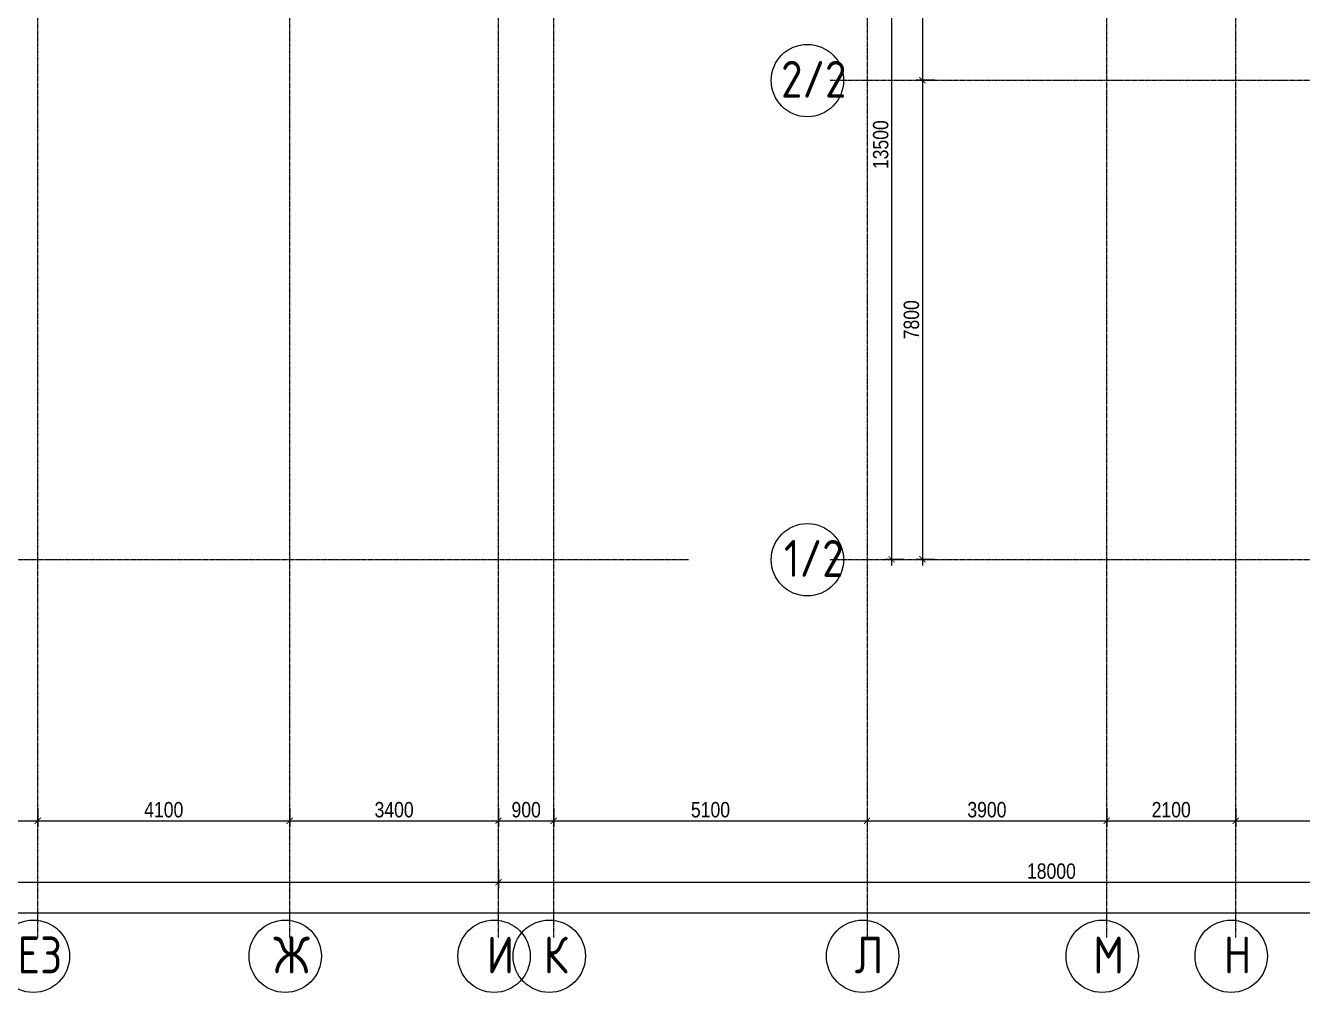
# Model space of a CAD drawing. Header units: millimetres. Extents: x -231292 to 573618, y -153144 to 564035.
# Drawn here: x 28783 to 49570, y 6179 to 21919 of the extents above; entities that cross this region are included whole.
import ezdxf
from ezdxf.enums import TextEntityAlignment as Align

# ---------------------------------------------------------------- set-up
doc = ezdxf.new("R2010")
doc.units = ezdxf.units.MM
doc.linetypes.add('CENTER2', pattern=[28.575, 19.05, -3.175, 3.175, -3.175])
doc.layers.get('0').update_dxf_attribs({"color": 250})
doc.layers.get('Defpoints').update_dxf_attribs({"color": 250})
doc.layers.add('РД_Оси_100', color=250, linetype='Continuous', lineweight=0)
doc.layers.add('РД_Оси_размер', color=250, linetype='Continuous', lineweight=0)
doc.styles.add('style1', font='ARIALN.TTF')
doc.styles.add('ккк', font='isocpeur.ttf', dxfattribs={"width": 0.85, "oblique": 15})
doc.dimstyles.new('Dim100_ареал', dxfattribs={"dimscale": 100, "dimtxt": 2.5, "dimasz": 1, "dimexe": 1, "dimexo": 1, "dimgap": 0.5, "dimtad": 1, "dimzin": 12, "dimdsep": 46, "dimtxsty": 'style1', "dimblk": 'ARCHTICK', "dimcen": 1, "dimdle": 1, "dimclrd": 256, "dimclre": 256, "dimaunit": 1, "dimadec": 0, "dimazin": 3, "dimtfac": 1, "dimtmove": 1, "dimatfit": 3, "dimldrblk": 'OPEN30', "dimfxl": 2, "dimfxlon": 1, "dimtolj": 1, "dimtzin": 0, "dimlwd": 9, "dimlwe": 9, "dimarcsym": 0})

# ---------------------------------------------------------------- blocks, each defined once
blk = doc.blocks.new('A-iden')
at = {"linetype": 'Continuous', "lineweight": 5}
blk.add_circle((-0.73, -4.06), 5.89, dxfattribs=at)
at = {"color": 0, "linetype": 'Continuous', "lineweight": 20, "style": 'ккк', "width": 0.85}
blk.add_attdef('ID', text='', height=6, dxfattribs=at).set_placement((0.31, -3.85), align=Align.MIDDLE_CENTER)
blk = doc.blocks.new('_ArchTick')
at = {"color": 0, "linetype": 'ByBlock', "const_width": 0.15}
blk.add_lwpolyline([(-0.5, -0.5), (0.5, 0.5)], dxfattribs=at)
blk = doc.blocks.new('*D1521')
at = {"layer": 'Defpoints', "color": 0, "transparency": 16777216}
for p in [(18300, -3255), (20100, -3255), (20100, -4255)]:
    blk.add_point(p, dxfattribs=at)
at = {"layer": 'РД_Оси_размер', "lineweight": 9, "transparency": 16777216}
for p, q in [((18300, -4055), (18300, -4355)), ((20100, -4055), (20100, -4355)), ((18200, -4255), (20200, -4255))]:
    blk.add_line(p, q, dxfattribs=at)
at = {"layer": 'РД_Оси_размер', "lineweight": 9, "transparency": 16777216, "xscale": 100, "yscale": 100, "zscale": 100, "rotation": 180}
blk.add_blockref('_ArchTick', (18300, -4255), dxfattribs=at)
at = {"layer": 'РД_Оси_размер', "lineweight": 9, "transparency": 16777216, "xscale": 100, "yscale": 100, "zscale": 100}
blk.add_blockref('_ArchTick', (20100, -4255), dxfattribs=at)
at = {"layer": 'РД_Оси_размер', "color": 0, "transparency": 16777216, "insert": (19200, -4077), "char_height": 250, "attachment_point": 5, "style": 'style1'}
blk.add_mtext('\\A1;1800', dxfattribs=at)
blk = doc.blocks.new('_Open30')
at = {"color": 0, "linetype": 'ByBlock', "lineweight": -2}
for p, q in [((-1, 0.27), (0, 0)), ((0, 0), (-1, -0.27)), ((0, 0), (-1, 0))]:
    blk.add_line(p, q, dxfattribs=at)
blk = doc.blocks.new('*D1522')
at = {"layer": 'Defpoints', "color": 0, "transparency": 16777216}
for p in [(20100, -3255), (24200, -3255), (24200, -4255)]:
    blk.add_point(p, dxfattribs=at)
at = {"layer": 'РД_Оси_размер', "lineweight": 9, "transparency": 16777216}
for p, q in [((20100, -4055), (20100, -4355)), ((24200, -4055), (24200, -4355)), ((20000, -4255), (24300, -4255))]:
    blk.add_line(p, q, dxfattribs=at)
at = {"layer": 'РД_Оси_размер', "lineweight": 9, "transparency": 16777216, "xscale": 100, "yscale": 100, "zscale": 100, "rotation": 180}
blk.add_blockref('_ArchTick', (20100, -4255), dxfattribs=at)
at = {"layer": 'РД_Оси_размер', "lineweight": 9, "transparency": 16777216, "xscale": 100, "yscale": 100, "zscale": 100}
blk.add_blockref('_ArchTick', (24200, -4255), dxfattribs=at)
at = {"layer": 'РД_Оси_размер', "color": 0, "transparency": 16777216, "insert": (22150, -4077), "char_height": 250, "attachment_point": 5, "style": 'style1'}
blk.add_mtext('\\A1;4100', dxfattribs=at)
blk = doc.blocks.new('*D1523')
at = {"layer": 'Defpoints', "color": 0, "transparency": 16777216}
for p in [(24200, -3255), (27600, -3255), (27600, -4255)]:
    blk.add_point(p, dxfattribs=at)
at = {"layer": 'РД_Оси_размер', "lineweight": 9, "transparency": 16777216}
for p, q in [((24200, -4055), (24200, -4355)), ((27600, -4055), (27600, -4355)), ((24100, -4255), (27700, -4255))]:
    blk.add_line(p, q, dxfattribs=at)
at = {"layer": 'РД_Оси_размер', "lineweight": 9, "transparency": 16777216, "xscale": 100, "yscale": 100, "zscale": 100, "rotation": 180}
blk.add_blockref('_ArchTick', (24200, -4255), dxfattribs=at)
at = {"layer": 'РД_Оси_размер', "lineweight": 9, "transparency": 16777216, "xscale": 100, "yscale": 100, "zscale": 100}
blk.add_blockref('_ArchTick', (27600, -4255), dxfattribs=at)
at = {"layer": 'РД_Оси_размер', "color": 0, "transparency": 16777216, "insert": (25900, -4077), "char_height": 250, "attachment_point": 5, "style": 'style1'}
blk.add_mtext('\\A1;3400', dxfattribs=at)
blk = doc.blocks.new('*D1524')
at = {"layer": 'Defpoints', "color": 0, "transparency": 16777216}
for p in [(27600, -3255), (28500, -3255), (28500, -4255)]:
    blk.add_point(p, dxfattribs=at)
at = {"layer": 'РД_Оси_размер', "lineweight": 9, "transparency": 16777216}
for p, q in [((27600, -4055), (27600, -4355)), ((28500, -4055), (28500, -4355)), ((27500, -4255), (28600, -4255))]:
    blk.add_line(p, q, dxfattribs=at)
at = {"layer": 'РД_Оси_размер', "lineweight": 9, "transparency": 16777216, "xscale": 100, "yscale": 100, "zscale": 100, "rotation": 180}
blk.add_blockref('_ArchTick', (27600, -4255), dxfattribs=at)
at = {"layer": 'РД_Оси_размер', "lineweight": 9, "transparency": 16777216, "xscale": 100, "yscale": 100, "zscale": 100}
blk.add_blockref('_ArchTick', (28500, -4255), dxfattribs=at)
at = {"layer": 'РД_Оси_размер', "color": 0, "transparency": 16777216, "insert": (28050, -4077), "char_height": 250, "attachment_point": 5, "style": 'style1'}
blk.add_mtext('\\A1;900', dxfattribs=at)
blk = doc.blocks.new('*D1525')
at = {"layer": 'Defpoints', "color": 0, "transparency": 16777216}
for p in [(28500, -3255), (33600, -3255), (33600, -4255)]:
    blk.add_point(p, dxfattribs=at)
at = {"layer": 'РД_Оси_размер', "lineweight": 9, "transparency": 16777216}
for p, q in [((28500, -4055), (28500, -4355)), ((33600, -4055), (33600, -4355)), ((28400, -4255), (33700, -4255))]:
    blk.add_line(p, q, dxfattribs=at)
at = {"layer": 'РД_Оси_размер', "lineweight": 9, "transparency": 16777216, "xscale": 100, "yscale": 100, "zscale": 100, "rotation": 180}
blk.add_blockref('_ArchTick', (28500, -4255), dxfattribs=at)
at = {"layer": 'РД_Оси_размер', "lineweight": 9, "transparency": 16777216, "xscale": 100, "yscale": 100, "zscale": 100}
blk.add_blockref('_ArchTick', (33600, -4255), dxfattribs=at)
at = {"layer": 'РД_Оси_размер', "color": 0, "transparency": 16777216, "insert": (31050, -4077), "char_height": 250, "attachment_point": 5, "style": 'style1'}
blk.add_mtext('\\A1;5100', dxfattribs=at)
blk = doc.blocks.new('*D1526')
at = {"layer": 'Defpoints', "color": 0, "transparency": 16777216}
for p in [(33600, -3255), (37500, -3255), (37500, -4255)]:
    blk.add_point(p, dxfattribs=at)
at = {"layer": 'РД_Оси_размер', "lineweight": 9, "transparency": 16777216}
for p, q in [((33600, -4055), (33600, -4355)), ((37500, -4055), (37500, -4355)), ((33500, -4255), (37600, -4255))]:
    blk.add_line(p, q, dxfattribs=at)
at = {"layer": 'РД_Оси_размер', "lineweight": 9, "transparency": 16777216, "xscale": 100, "yscale": 100, "zscale": 100, "rotation": 180}
blk.add_blockref('_ArchTick', (33600, -4255), dxfattribs=at)
at = {"layer": 'РД_Оси_размер', "lineweight": 9, "transparency": 16777216, "xscale": 100, "yscale": 100, "zscale": 100}
blk.add_blockref('_ArchTick', (37500, -4255), dxfattribs=at)
at = {"layer": 'РД_Оси_размер', "color": 0, "transparency": 16777216, "insert": (35550, -4077), "char_height": 250, "attachment_point": 5, "style": 'style1'}
blk.add_mtext('\\A1;3900', dxfattribs=at)
blk = doc.blocks.new('*D1527')
at = {"layer": 'Defpoints', "color": 0, "transparency": 16777216}
for p in [(37500, -3255), (39600, -3255), (39600, -4255)]:
    blk.add_point(p, dxfattribs=at)
at = {"layer": 'РД_Оси_размер', "lineweight": 9, "transparency": 16777216}
for p, q in [((37500, -4055), (37500, -4355)), ((39600, -4055), (39600, -4355)), ((37400, -4255), (39700, -4255))]:
    blk.add_line(p, q, dxfattribs=at)
at = {"layer": 'РД_Оси_размер', "lineweight": 9, "transparency": 16777216, "xscale": 100, "yscale": 100, "zscale": 100, "rotation": 180}
blk.add_blockref('_ArchTick', (37500, -4255), dxfattribs=at)
at = {"layer": 'РД_Оси_размер', "lineweight": 9, "transparency": 16777216, "xscale": 100, "yscale": 100, "zscale": 100}
blk.add_blockref('_ArchTick', (39600, -4255), dxfattribs=at)
at = {"layer": 'РД_Оси_размер', "color": 0, "transparency": 16777216, "insert": (38550, -4077), "char_height": 250, "attachment_point": 5, "style": 'style1'}
blk.add_mtext('\\A1;2100', dxfattribs=at)
blk = doc.blocks.new('*D1528')
at = {"layer": 'Defpoints', "color": 0, "transparency": 16777216}
for p in [(39600, -3255), (45600, -3255), (45600, -4255)]:
    blk.add_point(p, dxfattribs=at)
at = {"layer": 'РД_Оси_размер', "lineweight": 9, "transparency": 16777216}
for p, q in [((39600, -4055), (39600, -4355)), ((45600, -4055), (45600, -4355)), ((39500, -4255), (45700, -4255))]:
    blk.add_line(p, q, dxfattribs=at)
at = {"layer": 'РД_Оси_размер', "lineweight": 9, "transparency": 16777216, "xscale": 100, "yscale": 100, "zscale": 100, "rotation": 180}
blk.add_blockref('_ArchTick', (39600, -4255), dxfattribs=at)
at = {"layer": 'РД_Оси_размер', "lineweight": 9, "transparency": 16777216, "xscale": 100, "yscale": 100, "zscale": 100}
blk.add_blockref('_ArchTick', (45600, -4255), dxfattribs=at)
at = {"layer": 'РД_Оси_размер', "color": 0, "transparency": 16777216, "insert": (42600, -4077), "char_height": 250, "attachment_point": 5, "style": 'style1'}
blk.add_mtext('\\A1;6000', dxfattribs=at)
blk = doc.blocks.new('*D24')
at = {"layer": 'Defpoints', "color": 0, "transparency": 16777216}
for p in [(0, -3255), (114600, -3255), (114600, -5755)]:
    blk.add_point(p, dxfattribs=at)
at = {"layer": 'РД_Оси_размер', "color": 0, "lineweight": 5, "transparency": 16777216}
for p, q in [((0, -5555), (0, -5855)), ((114600, -5555), (114600, -5855)), ((-100, -5755), (114700, -5755))]:
    blk.add_line(p, q, dxfattribs=at)
at = {"layer": 'РД_Оси_размер', "color": 0, "lineweight": 5, "transparency": 16777216, "xscale": 100, "yscale": 100, "zscale": 100, "rotation": 180}
blk.add_blockref('_ArchTick', (0, -5755), dxfattribs=at)
at = {"layer": 'РД_Оси_размер', "color": 0, "lineweight": 5, "transparency": 16777216, "xscale": 100, "yscale": 100, "zscale": 100}
blk.add_blockref('_ArchTick', (114600, -5755), dxfattribs=at)
at = {"layer": 'РД_Оси_размер', "color": 0, "transparency": 16777216, "insert": (57300, -5577), "char_height": 250, "attachment_point": 5, "style": 'style1'}
blk.add_mtext('\\A1;114600', dxfattribs=at)
blk = doc.blocks.new('*D37')
at = {"layer": 'Defpoints', "color": 0, "transparency": 16777216}
for p in [(34000, 13500), (37500, 13500), (37500, 0)]:
    blk.add_point(p, dxfattribs=at)
at = {"layer": 'РД_Оси_размер', "color": 0, "lineweight": 5, "transparency": 16777216}
for p, q in [((34000, -100), (34000, 13600)), ((34200, 13500), (33900, 13500)), ((34200, 0), (33900, 0))]:
    blk.add_line(p, q, dxfattribs=at)
at = {"layer": 'РД_Оси_размер', "color": 0, "lineweight": 5, "transparency": 16777216, "xscale": 100, "yscale": 100, "zscale": 100}
for p, rotation in [((34000, 13500), 90), ((34000, 0), 270)]:
    blk.add_blockref('_ArchTick', p, dxfattribs=dict(at, rotation=rotation))
at = {"layer": 'РД_Оси_размер', "color": 0, "transparency": 16777216, "insert": (33822, 6750), "char_height": 250, "attachment_point": 5, "rotation": 90, "style": 'style1'}
blk.add_mtext('\\A1;13500', dxfattribs=at)
blk = doc.blocks.new('*D1605')
at = {"layer": 'Defpoints', "color": 0, "transparency": 16777216}
for p in [(36000, 12000), (34500, 7800), (36000, 7800)]:
    blk.add_point(p, dxfattribs=at)
at = {"layer": 'РД_Оси_размер', "lineweight": 9, "transparency": 16777216}
for p, q in [((34500, 12100), (34500, 7700)), ((34700, 12000), (34400, 12000)), ((34700, 7800), (34400, 7800))]:
    blk.add_line(p, q, dxfattribs=at)
at = {"layer": 'РД_Оси_размер', "lineweight": 9, "transparency": 16777216, "xscale": 100, "yscale": 100, "zscale": 100}
for p, rotation in [((34500, 12000), 90), ((34500, 7800), 270)]:
    blk.add_blockref('_ArchTick', p, dxfattribs=dict(at, rotation=rotation))
at = {"layer": 'РД_Оси_размер', "color": 0, "transparency": 16777216, "insert": (34322, 9900), "char_height": 250, "attachment_point": 5, "rotation": 90, "style": 'style1'}
blk.add_mtext('\\A1;4200', dxfattribs=at)
blk = doc.blocks.new('*D1606')
at = {"layer": 'Defpoints', "color": 0, "transparency": 16777216}
for p in [(36000, 7800), (34500, 0), (36000, 0)]:
    blk.add_point(p, dxfattribs=at)
at = {"layer": 'РД_Оси_размер', "lineweight": 9, "transparency": 16777216}
for p, q in [((34500, 7900), (34500, -100)), ((34700, 7800), (34400, 7800)), ((34700, 0), (34400, 0))]:
    blk.add_line(p, q, dxfattribs=at)
at = {"layer": 'РД_Оси_размер', "lineweight": 9, "transparency": 16777216, "xscale": 100, "yscale": 100, "zscale": 100}
for p, rotation in [((34500, 7800), 90), ((34500, 0), 270)]:
    blk.add_blockref('_ArchTick', p, dxfattribs=dict(at, rotation=rotation))
at = {"layer": 'РД_Оси_размер', "color": 0, "transparency": 16777216, "insert": (34322, 3900), "char_height": 250, "attachment_point": 5, "rotation": 90, "style": 'style1'}
blk.add_mtext('\\A1;7800', dxfattribs=at)
blk = doc.blocks.new('*D1612')
at = {"layer": 'Defpoints', "color": 0, "transparency": 16777216}
for p in [(0, -3255), (27600, -3255), (27600, -5255)]:
    blk.add_point(p, dxfattribs=at)
at = {"layer": 'РД_Оси_размер', "lineweight": 9, "transparency": 16777216}
for p, q in [((0, -5055), (0, -5355)), ((27600, -5055), (27600, -5355)), ((-100, -5255), (27700, -5255))]:
    blk.add_line(p, q, dxfattribs=at)
at = {"layer": 'РД_Оси_размер', "lineweight": 9, "transparency": 16777216, "xscale": 100, "yscale": 100, "zscale": 100, "rotation": 180}
blk.add_blockref('_ArchTick', (0, -5255), dxfattribs=at)
at = {"layer": 'РД_Оси_размер', "lineweight": 9, "transparency": 16777216, "xscale": 100, "yscale": 100, "zscale": 100}
blk.add_blockref('_ArchTick', (27600, -5255), dxfattribs=at)
at = {"layer": 'РД_Оси_размер', "color": 0, "transparency": 16777216, "insert": (13800, -5077), "char_height": 250, "attachment_point": 5, "style": 'style1'}
blk.add_mtext('\\A1;27600', dxfattribs=at)
blk = doc.blocks.new('*D44')
at = {"layer": 'Defpoints', "color": 0, "transparency": 16777216}
for p in [(27600, -3255), (45600, -3253), (45600, -5255)]:
    blk.add_point(p, dxfattribs=at)
at = {"layer": 'РД_Оси_размер', "color": 0, "lineweight": 5, "transparency": 16777216}
for p, q in [((27600, -5055), (27600, -5355)), ((45600, -5055), (45600, -5355)), ((27500, -5255), (45700, -5255))]:
    blk.add_line(p, q, dxfattribs=at)
at = {"layer": 'РД_Оси_размер', "color": 0, "lineweight": 5, "transparency": 16777216, "xscale": 100, "yscale": 100, "zscale": 100, "rotation": 180}
blk.add_blockref('_ArchTick', (27600, -5255), dxfattribs=at)
at = {"layer": 'РД_Оси_размер', "color": 0, "lineweight": 5, "transparency": 16777216, "xscale": 100, "yscale": 100, "zscale": 100}
blk.add_blockref('_ArchTick', (45600, -5255), dxfattribs=at)
at = {"layer": 'РД_Оси_размер', "color": 0, "transparency": 16777216, "insert": (36600, -5077), "char_height": 250, "attachment_point": 5, "style": 'style1'}
blk.add_mtext('\\A1;18000', dxfattribs=at)
blk = doc.blocks.new('СОШ_2200_АР_ОСИ_М100_28.05.24')
at = {"layer": 'РД_Оси_100', "linetype": 'CENTER2'}
for p, q in [((20100, -6155), (20100, 139938.679)), ((24200, -6155), (24200, 139938.679)), ((27600, -6155), (27600, 139938.679)), ((37500, -6155), (37500, 139938.679)), ((39600, -6155), (39600, 139938.679)), ((33000, 7800), (85055, 7800)), ((-5954.958, 0), (30690.994, 0)), ((33000, 0), (85055, 0))]:
    blk.add_line(p, q, dxfattribs=at)
for points in [[(28500, -6155), (28500, 139938.679)], [(33600, 139938.679), (33600, -6155)]]:
    blk.add_lwpolyline(points, dxfattribs=at)
at = {"layer": 'РД_Оси_100', "color": 0, "xscale": 100, "yscale": 100, "zscale": 100}
for p, values in [((32700, 8200), {'ID': '2/2'}), ((32700, 400), {'ID': '1/2'}), ((20100, -6054.999), {'ID': 'Е3'}), ((24200, -6054.999), {'ID': 'Ж'}), ((27600, -6054.999), {'ID': 'И'}), ((28499.266, -6054.999), {'ID': 'К'}), ((33600, -6054.999), {'ID': 'Л'}), ((37500, -6054.999), {'ID': 'М'}), ((39600, -6054.999), {'ID': 'Н'})]:
    blk.add_blockref('A-iden', p, dxfattribs=at).add_auto_attribs(values)
at = {"layer": 'РД_Оси_размер'}
for base, p1, p2, picture, middle in [((34000, 13500), (37500, 0), (37500.05, 13500), '*D37', (33822.357, 6750)), ((34500, 7800), (36000, 12000), (36000, 7800), '*D1605', (34322.357, 9900)), ((34500, 0), (36000, 7800), (36000, 0), '*D1606', (34322.357, 3900))]:
    dim = blk.add_linear_dim(base=base, p1=p1, p2=p2, angle=90, dimstyle='Dim100_ареал', dxfattribs=at)
    dim.commit()
    dim.dimension.update_dxf_attribs({"geometry": picture, "text_midpoint": middle})
for base, p1, p2, picture, middle in [((114600, -5755), (0, -3255), (114600, -3255), '*D24', (57300, -5577.357)), ((27600, -5255), (0, -3255), (27600, -3255), '*D1612', (13800, -5077.357)), ((20100, -4255), (18300, -3255), (20100, -3255), '*D1521', (19200, -4077.357)), ((24200, -4255), (20100, -3255), (24200, -3255), '*D1522', (22150, -4077.357)), ((27600, -4255), (24200, -3255), (27600, -3255), '*D1523', (25900, -4077.357)), ((45600, -5255), (27600, -3255), (45600, -3253.064), '*D44', (36600, -5077.357)), ((28500, -4255), (27600, -3255), (28500, -3255), '*D1524', (28050, -4077.357)), ((33600, -4255), (28500, -3255), (33600, -3255), '*D1525', (31050, -4077.357)), ((37500, -4255), (33600, -3255), (37500, -3255), '*D1526', (35550, -4077.357)), ((39600, -4255), (37500, -3255), (39600, -3255), '*D1527', (38550, -4077.357)), ((45600, -4255), (39600, -3255), (45600, -3255), '*D1528', (42600, -4077.357))]:
    dim = blk.add_linear_dim(base=base, p1=p1, p2=p2, dimstyle='Dim100_ареал', dxfattribs=at)
    dim.commit()
    dim.dimension.update_dxf_attribs({"geometry": picture, "text_midpoint": middle})

msp = doc.modelspace()

# ---------------------------------------------------------------- block references
at = {"layer": 'РД_Оси_100'}
msp.add_blockref('СОШ_2200_АР_ОСИ_М100_28.05.24', (8883.403, 13229.686), dxfattribs=at)

doc.saveas('drawing.dxf')
